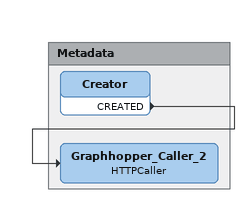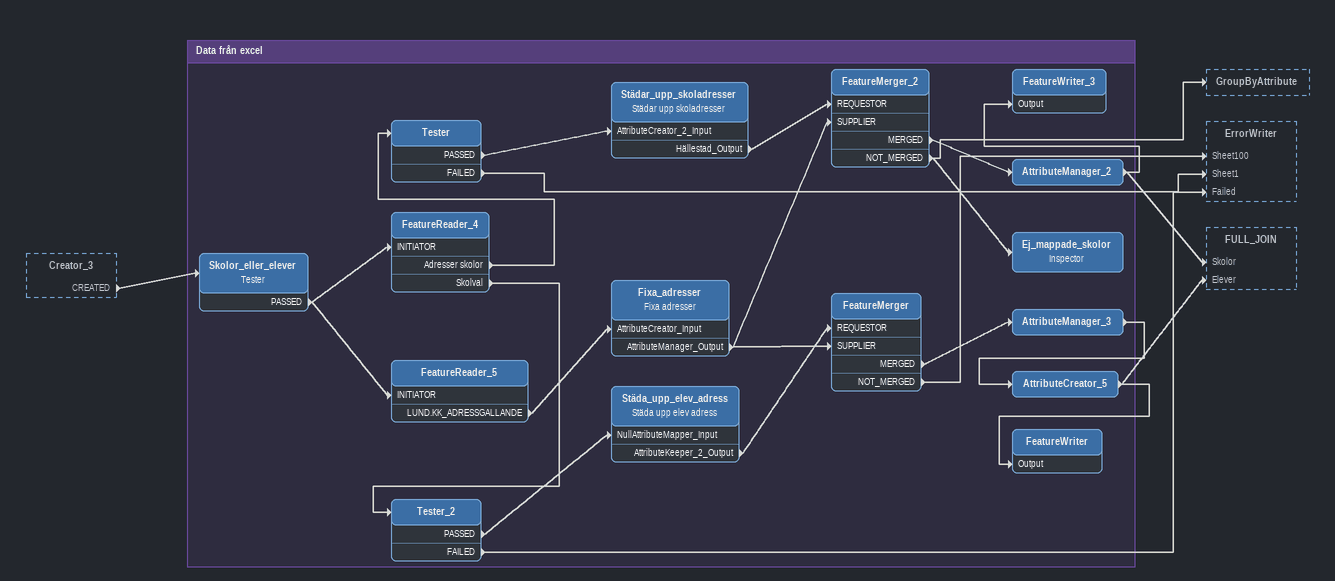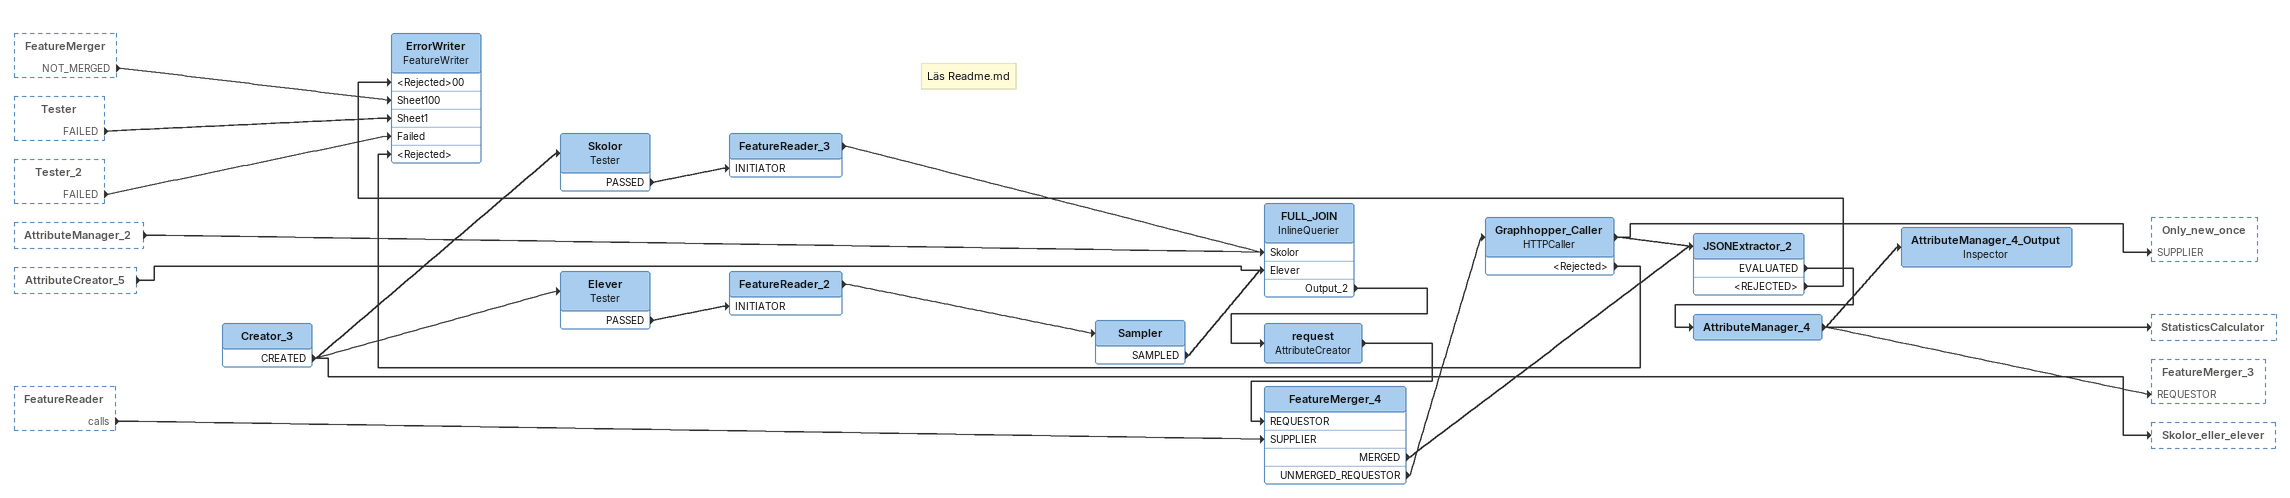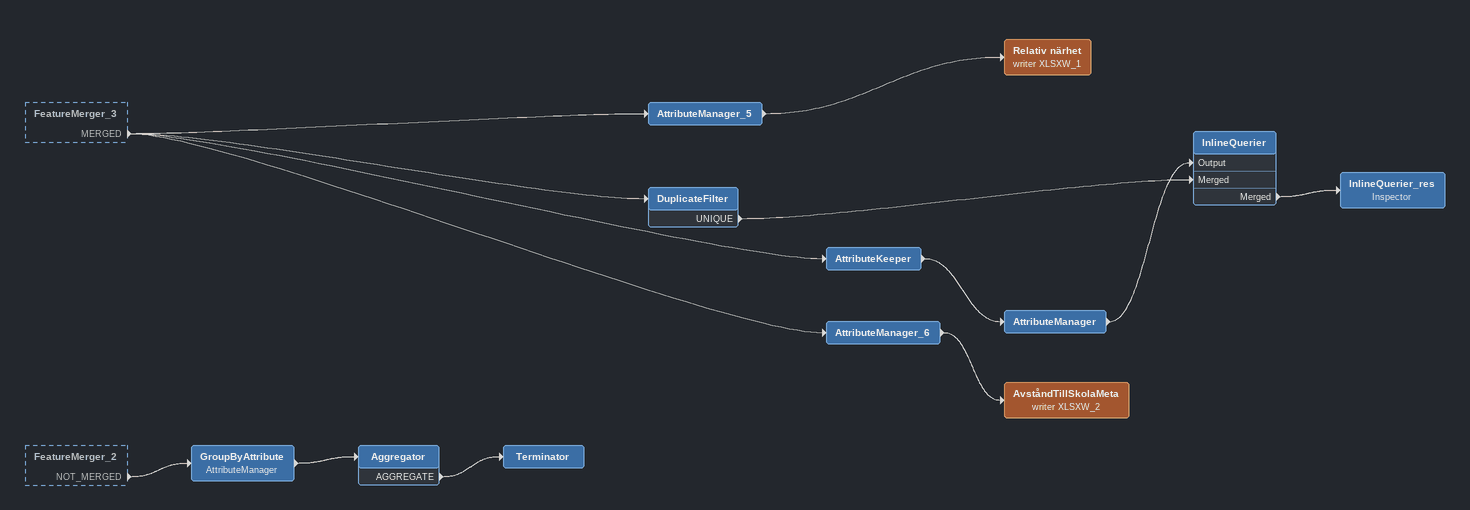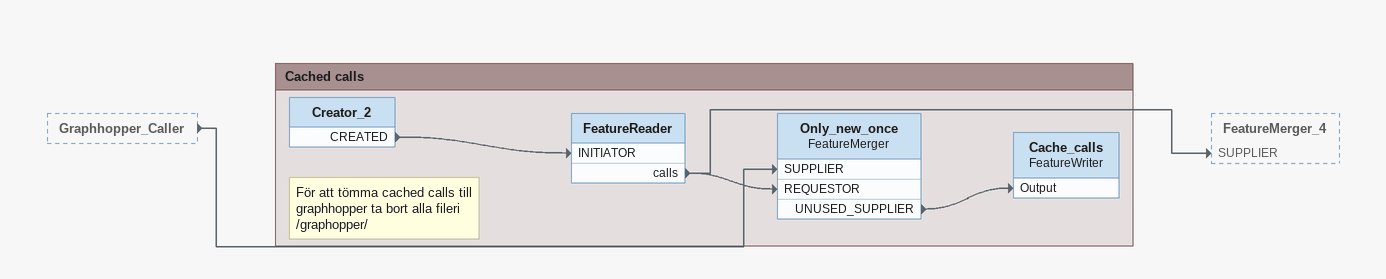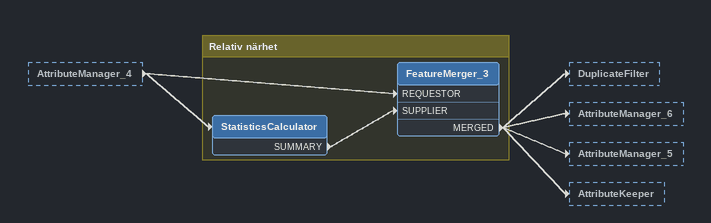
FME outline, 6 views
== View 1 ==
Bookmark: Metadata
Creator
    CREATED -> Graphhopper_Caller_2
Graphhopper_Caller_2: HTTPCaller

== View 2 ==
Creator_3 [outside]
    CREATED -> Skolor_eller_elever

Bookmark: Data från excel
Skolor_eller_elever: Tester
    PASSED -> FeatureReader_4 [INITIATOR]
    PASSED -> FeatureReader_5 [INITIATOR]
FeatureReader_4
    Adresser skolor -> Tester
    Skolval -> Tester_2
Tester
    PASSED -> Städar_upp_skoladresser [AttributeCreator_2_Input]
    FAILED -> ErrorWriter [Sheet1]
Städar_upp_skoladresser: Städar upp skoladresser
    Hällestad_Output -> FeatureMerger_2 [REQUESTOR]
Tester_2
    PASSED -> Städa_upp_elev_adress [NullAttributeMapper_Input]
    FAILED -> ErrorWriter [Failed]
Städa_upp_elev_adress: Städa upp elev adress
    AttributeKeeper_2_Output -> FeatureMerger [REQUESTOR]
FeatureReader_5
    LUND.KK_ADRESSGALLANDE -> Fixa_adresser [AttributeCreator_Input]
Fixa_adresser: Fixa adresser
    AttributeManager_Output -> FeatureMerger_2 [SUPPLIER]
    AttributeManager_Output -> FeatureMerger [SUPPLIER]
FeatureMerger_2
    MERGED -> AttributeManager_2
    NOT_MERGED -> Ej_mappade_skolor
    NOT_MERGED -> GroupByAttribute
AttributeManager_2
    -> FeatureWriter_3 [Output]
    -> FULL_JOIN [Skolor]
FeatureWriter_3
Ej_mappade_skolor: Inspector
FeatureMerger
    MERGED -> AttributeManager_3
    NOT_MERGED -> ErrorWriter [Sheet100]
AttributeManager_3
    -> AttributeCreator_5
AttributeCreator_5
    -> FeatureWriter [Output]
    -> FULL_JOIN [Elever]
FeatureWriter

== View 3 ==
FeatureMerger [outside]
    NOT_MERGED -> ErrorWriter [Sheet100]
Tester [outside]
    FAILED -> ErrorWriter [Sheet1]
Tester_2 [outside]
    FAILED -> ErrorWriter [Failed]
AttributeManager_2 [outside]
    -> FULL_JOIN [Skolor]
AttributeCreator_5 [outside]
    -> FULL_JOIN [Elever]
FeatureReader [outside]
    calls -> FeatureMerger_4 [SUPPLIER]
Creator_3
    CREATED -> Skolor
    CREATED -> Elever
    CREATED -> Skolor_eller_elever
Skolor: Tester
    PASSED -> FeatureReader_3 [INITIATOR]
Note: Läs Readme.md
FeatureReader_3
    -> FULL_JOIN [Skolor]
Elever: Tester
    PASSED -> FeatureReader_2 [INITIATOR]
FeatureReader_2
    -> Sampler
Sampler
    SAMPLED -> FULL_JOIN [Elever]
FULL_JOIN: InlineQuerier
    Output_2 -> request
request: AttributeCreator
    -> FeatureMerger_4 [REQUESTOR]
FeatureMerger_4
    MERGED -> JSONExtractor_2
    UNMERGED_REQUESTOR -> Graphhopper_Caller
Graphhopper_Caller: HTTPCaller
    -> JSONExtractor_2
    -> Only_new_once [SUPPLIER]
    <Rejected> -> ErrorWriter [<Rejected>]
JSONExtractor_2
    EVALUATED -> AttributeManager_4
    <REJECTED> -> ErrorWriter [<Rejected>00]
ErrorWriter: FeatureWriter
AttributeManager_4
    -> StatisticsCalculator
    -> FeatureMerger_3 [REQUESTOR]
    -> AttributeManager_4_Output
AttributeManager_4_Output: Inspector

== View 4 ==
FeatureMerger_3 [outside]
    MERGED -> DuplicateFilter
    MERGED -> AttributeManager_6
    MERGED -> AttributeManager_5
    MERGED -> AttributeKeeper
FeatureMerger_2 [outside]
    NOT_MERGED -> GroupByAttribute
GroupByAttribute: AttributeManager
    -> Aggregator
Aggregator
    AGGREGATE -> Terminator
Terminator
AttributeManager_5
    -> Relativ närhet (writer XLSXW_1)
Relativ närhet (writer XLSXW_1)
DuplicateFilter
    UNIQUE -> InlineQuerier [Merged]
AttributeKeeper
    -> AttributeManager
AttributeManager
    -> InlineQuerier [Output]
InlineQuerier
    Merged -> InlineQuerier_res
InlineQuerier_res: Inspector
AttributeManager_6
    -> AvståndTillSkolaMeta (writer XLSXW_2)
AvståndTillSkolaMeta (writer XLSXW_2)

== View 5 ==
Graphhopper_Caller [outside]
    -> Only_new_once [SUPPLIER]

Bookmark: Cached calls
Note: För att tömma cached calls till graphhopper ta bort alla fileri /graphopper/
Creator_2
    CREATED -> FeatureReader [INITIATOR]
FeatureReader
    calls -> Only_new_once [REQUESTOR]
    calls -> FeatureMerger_4 [SUPPLIER]
Only_new_once: FeatureMerger
    UNUSED_SUPPLIER -> Cache_calls [Output]
Cache_calls: FeatureWriter

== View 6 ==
AttributeManager_4 [outside]
    -> StatisticsCalculator
    -> FeatureMerger_3 [REQUESTOR]

Bookmark: Relativ närhet
StatisticsCalculator
    SUMMARY -> FeatureMerger_3 [SUPPLIER]
FeatureMerger_3
    MERGED -> DuplicateFilter
    MERGED -> AttributeManager_6
    MERGED -> AttributeManager_5
    MERGED -> AttributeKeeper
